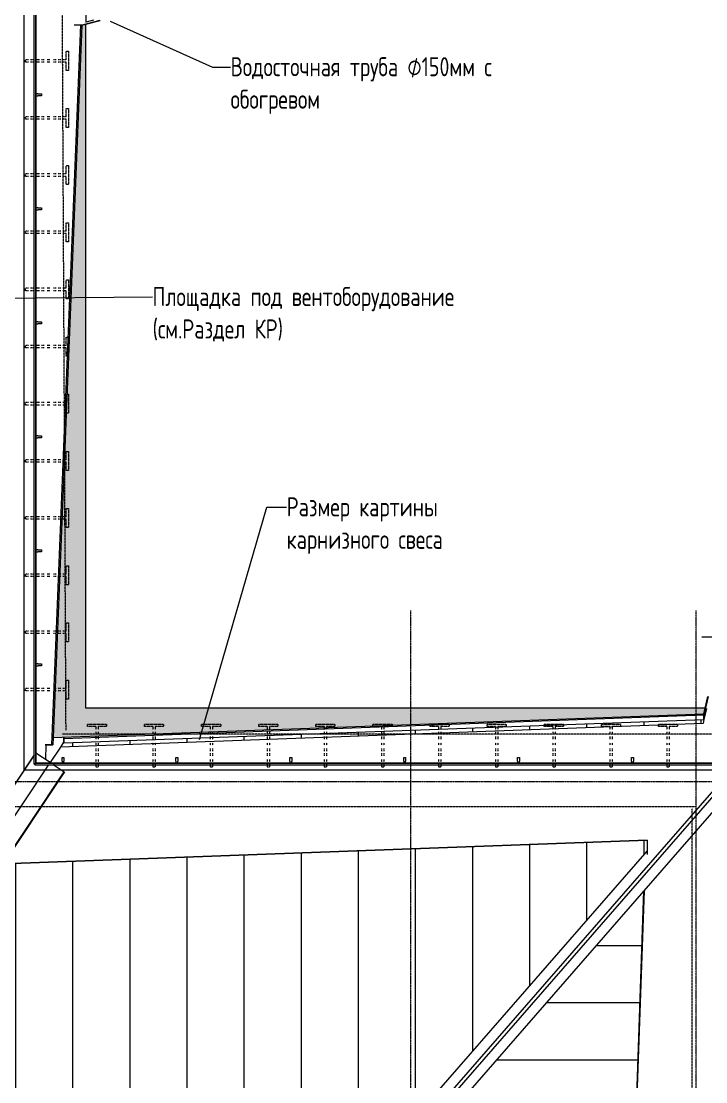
# Model space of a CAD drawing. Header units: millimetres. Extents: x -10178924 to 11692288, y -947381 to 58396.
# Drawn here: x 3057 to 10250, y -547431 to -536298 of the extents above; entities that cross this region are included whole.
import ezdxf
from ezdxf import colors
from ezdxf.entities.mleader import LeaderData, LeaderLine
from ezdxf.math import Vec2, Vec3

# ---------------------------------------------------------------- set-up
doc = ezdxf.new("R2010")
doc.units = ezdxf.units.MM
for name, pattern in [('ADSK_Линия сетки', [25, 20, -2.5, 0, -2.5]), ('ADSK_Скрыто', [6, 3, -3]), ('ADSK_Штриховая_ш3 п1_5', [4.5, 3, -1.5])]:
    doc.linetypes.add(name, pattern=pattern)
for name, color, linetype, lineweight in [('Аннотация', 7, 'Continuous', 18), ('Антураж', 7, 'Continuous', 18), ('Выноски ВК', 7, 'Continuous', 0), ('Крыша', 7, 'Continuous', 9), ('Крыша штриховка', 7, 'Continuous', 9), ('Ограждение', 7, 'Continuous', 9), ('Оси', 253, 'Continuous', 9), ('Узлы', 7, 'Continuous', 18)]:
    doc.layers.add(name, color=color, linetype=linetype, lineweight=lineweight)
doc.layers.add('Линии', color=7, linetype='Continuous', lineweight=9, true_color=0x00a600)
doc.styles.add('GOST Common_3', font='GOST_Common.ttf', dxfattribs={"width": 0.8, "height": 350})
doc.styles.add('PDF ISOCPEUR', font='isocpeur.ttf')

# ---------------------------------------------------------------- blocks, each defined once
blk = doc.blocks.new('Ограждение - 20 доп поручень 300-1864261-План кровли АР')
at = {"layer": 'Ограждение'}
for p, q in [((-60, 10), (-40, 10)), ((-60, 10), (-60, -10)), ((0, 10), (-40, 10)), ((0, -10), (0, 10)), ((-40, -10), (-60, -10)), ((-40, -10), (0, -10))]:
    blk.add_line(p, q, dxfattribs=at)
blk = doc.blocks.new('Ограждение - Ограждение-2505142-План кровли АР')
at = {"extrusion": (0, 0, -1), "zscale": -1}
for p, rotation in [((-3272, 27453), 180), ((-3272, 26257), 180), ((-3272, 25060), 180), ((-3272, 23864), 180), ((-3272, 22667), 180), ((-3272, 21470), 180), ((-3496, 20498), 90.00000000000018), ((-4693, 20498), 90.00000000000018), ((-5889, 20498), 90.00000000000018), ((-7086, 20498), 90.00000000000018), ((-8282, 20498), 90.00000000000018), ((-9479, 20498), 90.00000000000018)]:
    blk.add_blockref('Ограждение - 20 доп поручень 300-1864261-План кровли АР', p, dxfattribs=dict(at, rotation=rotation))
blk = doc.blocks.new('Тип верхнего поручня - Верхний поручень_Внутренний_-2505167-План кровли АР')
at = {"layer": 'Ограждение'}
for p, q in [((3192, 20428), (3192, 43293)), ((3212, 43293), (3212, 20438)), ((3202, 20428), (3192, 20428)), ((3202, 20418), (3202, 20438)), ((3202, 20438), (3400, 20438)), ((3400, 20418), (3202, 20418)), ((3400, 20438), (10551, 20438)), ((3400, 20438), (3400, 20418)), ((10531, 20418), (3400, 20418))]:
    blk.add_line(p, q, dxfattribs=at)
blk = doc.blocks.new('Тип верхнего поручня - Верхний поручень_Внутренний_-V27-План кровли АР')
at = {"layer": 'Ограждение'}
for p, q in [((3192, 20428), (3192, 43293)), ((3212, 20438), (3212, 43293)), ((3192, 20428), (3202, 20428)), ((3202, 20418), (3202, 20438)), ((3400, 20438), (3202, 20438)), ((3400, 20418), (3202, 20418)), ((10541, 20438), (3400, 20438)), ((10531, 20418), (3400, 20418))]:
    blk.add_line(p, q, dxfattribs=at)
blk = doc.blocks.new('Ограждение - Ограждение-2968274-План кровли АР')
at = {"layer": 'Ограждение'}
for p, q in [((10862, 20708), (10551, 20351)), ((10586, 20443), (10841, 20735)), ((10740, 20784), (10746, 20791)), ((10791, 20779), (10841, 20735)), ((10841, 20735), (10853, 20724)), ((10853, 20724), (10862, 20717)), ((10551, 20187), (10847, 20527)), ((3918, 12798), (10531, 20380)), ((10551, 20403), (10568, 20423)), ((10531, 20328), (3963, 12798)), ((4020, 12698), (10531, 20164)), ((3831, 12863), (9633, 19515)), ((3906, 12798), (3831, 12863)), ((4020, 12698), (3967, 12745))]:
    blk.add_line(p, q, dxfattribs=at)
blk = doc.blocks.new('Ограждение - Ограждение-2968377-План кровли АР')
at = {"layer": 'Ограждение'}
for p, q in [((3192, 20524), (-1673, 13228)), ((3192, 20521), (-1673, 13225)), ((3212, 20546), (3360, 20447)), ((3341, 20418), (-1673, 12899)), ((3360, 20447), (3354, 20438)), ((3360, 20447), (3374, 20438)), ((3404, 20418), (3510, 20347)), ((-1530, 12789), (3510, 20347)), ((3511, 20346), (-1529, 12788)), ((3510, 20347), (3511, 20346)), ((-1530, 12789), (-1673, 12885)), ((-1529, 12788), (-1530, 12789))]:
    blk.add_line(p, q, dxfattribs=at)
blk = doc.blocks.new('Антураж 4 - Антураж 4-5053377-План кровли АР')
at = {"layer": 'Антураж'}
for p, q in [((10275, 21137), (10230, 20941)), ((10242, 21013), (10270, 21138)), ((10230, 20940), (3505, 20693)), ((10226, 20942), (10229, 20956)), ((10230, 20941), (10226, 20942)), ((10257, 21012), (10230, 20895)), ((10230, 20895), (10230, 20941)), ((10230, 20940), (10230, 20894)), ((10221, 20854), (3470, 20607)), ((10230, 20892), (3505, 20646)), ((10230, 20894), (10221, 20854)), ((3505, 20693), (3505, 20710)), ((3505, 20710), (3505, 20705)), ((3470, 20607), (3362, 20446)), ((3505, 20705), (3505, 20698)), ((3505, 20702), (3505, 20703)), ((3505, 20703), (3505, 20697)), ((3505, 20700), (3505, 20702)), ((3505, 20698), (3505, 20700)), ((3505, 20697), (3505, 20652)), ((3505, 20646), (3505, 20693)), ((3505, 20652), (3505, 20657)), ((3505, 20657), (3505, 20656)), ((3505, 20656), (3505, 20646)), ((9633, 19628), (2867, 19380)), ((2868, 19382), (9633, 19629)), ((9633, 19629), (9633, 19480))]:
    blk.add_line(p, q, dxfattribs=at)
blk = doc.blocks.new('Антураж 9 - Антураж 9-5661486-План кровли АР')
at = {"layer": 'Антураж'}
for p, q in [((3738, 28214), (3737, 28448)), ((3679, 28188), (3375, 20631)), ((3613, 28188), (3679, 28188)), ((3679, 28188), (3694, 28187)), ((3686, 28185), (3886, 28236)), ((3686, 28180), (3686, 28185)), ((3694, 28182), (3686, 28180)), ((3694, 28187), (3694, 28182)), ((3887, 28231), (3737, 28193)), ((3818, 28236), (3738, 28215)), ((3375, 20631), (3310, 20631)), ((3315, 20477), (3321, 20631)), ((3315, 20631), (3377, 20631)), ((3390, 20631), (3375, 20631)), ((3377, 20631), (3383, 20631)), ((3379, 20631), (3377, 20631)), ((3377, 20631), (3383, 20631)), ((3381, 20631), (3379, 20631)), ((3383, 20631), (3381, 20631)), ((3383, 20631), (3390, 20631)), ((3393, 20705), (3390, 20631))]:
    blk.add_line(p, q, dxfattribs=at)
blk = doc.blocks.new('Антураж 21 - Антураж 21-5695973-План кровли АР')
at = {"layer": 'Антураж'}
for p, q in [((10905, 20721), (10647, 13342)), ((10857, 20721), (10905, 20721)), ((10905, 20721), (10921, 20720)), ((10590, 13483), (10836, 20514)), ((10844, 20523), (10597, 13490)), ((9368, 12461), (9600, 19097)), ((9602, 19099), (9370, 12462)), ((10665, 13409), (10663, 13341)), ((10647, 13342), (10600, 13342)), ((10605, 13342), (10650, 13342)), ((10663, 13341), (10647, 13342)), ((10650, 13342), (10656, 13342)), ((10652, 13342), (10651, 13342)), ((10651, 13342), (10657, 13341)), ((10654, 13342), (10652, 13342)), ((10656, 13342), (10654, 13342)), ((10657, 13341), (10663, 13341))]:
    blk.add_line(p, q, dxfattribs=at)
blk = doc.blocks.new('Кровля')
at = {"layer": 'Крыша штриховка'}
h = blk.add_hatch(dxfattribs=at)
h.set_pattern_fill('FP_13', color=256, style=0, pattern_type=2)
h.set_pattern_definition([(180, (905, 0), (-7e-14, -600), [])])
h.paths.add_polyline_path([(-1673, 12871), (-1667, 12880), (-1673, 12885)])
h.paths.add_polyline_path([(-1673, 13228), (2417, 19361), (2139, 19350), (2237, 21801), (-400, 21802), (-400, 21808), (-408, 21809), (-408, 21821), (-420, 21821), (-420, 21833), (-433, 21833), (-433, 21841), (-440, 21841), (-440, 28891), (-294, 28891), (-294, 29807), (100, 29807), (100, 28891), (327, 28891), (327, 29807), (721, 29807), (721, 28891), (916, 28891), (916, 29807), (1310, 29807), (1310, 28891), (1659, 28891), (1659, 29807), (2053, 29807), (2053, 28891), (2430, 28891), (2430, 30101), (2308, 33209), (2308, 32434), (2293, 32434), (2293, 30158), (-776, 30158), (-776, 32458), (1915, 32458), (1915, 33834), (2284, 33834), (2274, 34091), (777, 34091), (777, 36739), (2251, 36739), (2471, 42384), (2267, 42378), (2239, 42353), (-1677, 38789), (-1673, 38789), (-1673, 13473)])
h.paths.add_polyline_path([(3362, 20446), (3470, 20607), (3472, 20607), (3505, 20658), (3505, 20710), (3393, 20705), (3390, 20631), (3360, 20631), (3321, 20631), (3315, 20477), (3360, 20447)])
h.paths.add_polyline_path([(1425, 20515), (225, 20515), (225, 21717), (1425, 21717), (1425, 20761)])
h.paths.add_polyline_path([(3377, 20631), (3377, 20631), (3377, 20631)])
h.paths.add_polyline_path([(-637, 21407), (-1004, 21407), (-1004, 29807), (-610, 29807), (-610, 21407), (-635, 21407)])
h.paths.add_polyline_path([(3702, 28478), (3702, 28481), (3696, 28480), (3702, 28478)])
h.paths.add_polyline_path([(1524, 32584), (1155, 32584), (1155, 33984), (1549, 33984), (1549, 32584), (1525, 32584)])
h.paths.add_polyline_path([(58, 32584), (-319, 32584), (-319, 33984), (75, 33984), (75, 32584), (58, 32584)])
h.paths.add_polyline_path([(475, 32584), (445, 32584), (445, 33984), (838, 33984), (838, 32584), (631, 32584)])
h.paths.add_polyline_path([(231, 34100), (201, 34100), (201, 35500), (595, 35500), (595, 34100), (269, 34100)])
h.paths.add_polyline_path([(-1579, 34962), (-1578, 34970), (-1579, 34966)])
h.paths.add_polyline_path([(-1579, 35416), (-1578, 35424), (-1579, 35420)])
h.paths.add_polyline_path([(-81, 34955), (-1583, 34955), (-1583, 34956), (-1587, 34955), (-1591, 34962), (-1592, 34970), (-1590, 34980), (-1587, 34984), (-1523, 34985), (-1523, 35409), (-1583, 35409), (-1583, 35410), (-1587, 35409), (-1591, 35416), (-1592, 35424), (-1590, 35435), (-1587, 35438), (68, 35438), (71, 35435), (73, 35428), (73, 35420), (71, 35413), (68, 35409), (66, 35409), (-63, 35409), (-63, 34985), (-86, 34985), (-86, 35409), (-423, 35409), (-423, 34985), (-446, 34985), (-446, 35409), (-782, 35409), (-782, 34985), (-805, 34985), (-805, 35409), (-1142, 35409), (-1142, 34986), (-1165, 34986), (-1165, 35409), (-1500, 35409), (-1500, 34985), (68, 34984), (71, 34980), (73, 34973), (73, 34966), (71, 34959), (68, 34955), (66, 34955), (-63, 34955)])
h.paths.add_polyline_path([(203, 35523), (201, 35523), (201, 36923), (595, 36923), (595, 35523), (204, 35523)])
h.paths.add_polyline_path([(3406, 35708), (3406, 35708), (3406, 35708)])
h.paths.add_polyline_path([(3702, 42934), (3702, 42939), (3683, 42934), (3702, 42934)])
h.paths.add_polyline_path([(3702, 43233), (3701, 43238), (3694, 43235), (3701, 43234)])
h.paths.add_polyline_path([(3618, 43234), (3566, 43395), (3564, 43394), (3615, 43235)])
h = blk.add_hatch(dxfattribs=at)
h.set_pattern_fill('FP_16', color=256, style=0, pattern_type=2)
h.set_pattern_definition([(270, (0, 2261.9), (600, 4e-14), [])])
h.paths.add_polyline_path([(3883, 12798), (3906, 12798), (3831, 12863), (9633, 19515), (9633, 19628), (2867, 19380), (-1462, 12889), (3798, 12889), (3798, 12798), (3859, 12798)])
h.paths.add_polyline_path([(3472, 20607), (10221, 20854), (10229, 20892), (3505, 20646), (3505, 20658), (3487, 20631)])
h.paths.add_polyline_path([(10868, 20741), (10875, 20749), (10795, 20775), (10811, 20761), (10868, 20743)])
h.paths.add_polyline_path([(10875, 20749), (10919, 20799), (10881, 20812), (10881, 20807), (10879, 20806), (10878, 20801), (10877, 20800), (10877, 20798), (10877, 20760), (10878, 20759), (10877, 20755)])
h.paths.add_polyline_path([(10740, 20784), (10746, 20791), (10527, 20862), (10529, 20853), (10702, 20797)])
h.paths.add_polyline_path([(10527, 20864), (10527, 20909), (10532, 20924), (10528, 20926), (10524, 20942), (10524, 20894), (10520, 20893), (10520, 20891)])
h = blk.add_hatch(dxfattribs=at)
h.set_pattern_fill('FP_9', color=256, style=0, pattern_type=2)
h.set_pattern_definition([(180, (1558.75, 0), (-7e-14, -600), [])])
h.paths.add_polyline_path([(3967, 7941), (9368, 12461), (9600, 19097), (4020, 12698), (3967, 12745), (3967, 8267)])
h.paths.add_polyline_path([(10590, 13483), (10597, 13490), (10843, 20522), (10836, 20514), (10592, 13558)])
h.paths.add_polyline_path([(10921, 20720), (10924, 20798), (10919, 20799), (10853, 20724), (10857, 20721), (10914, 20720)])
at = {"layer": 'Узлы', "true_color": 0xffffff}
h = blk.add_hatch(color=7, dxfattribs=at)
h.paths.add_polyline_path([(41826, -522), (49651, -522), (49651, 475), (49563, 474), (49503, -471), (45149, -323), (41142, -458), (41080, -77), (41080, -522), (41465, -522)])
h.paths.add_polyline_path([(-454, -389), (8078, -389), (8077, -26), (7973, -277), (3656, -147), (-675, -299), (-737, 259), (-737, -389)])
h.paths.add_polyline_path([(41080, 178), (41098, 183), (41188, 1720), (35857, 1527), (35850, 1488), (41080, 1488), (41080, 182)])
h.paths.add_polyline_path([(8078, 312), (8078, 1488), (12890, 1488), (12883, 1527), (8005, 1702), (8062, 316)])
h.paths.add_polyline_path([(-737, 503), (-469, 8049), (-6523, 7837), (-6530, 7799), (-737, 7799), (-737, 523)])
h.paths.add_polyline_path([(49651, 797), (49651, 7859), (55892, 7859), (55892, 8471), (55881, 8468), (55687, 8000), (49351, 8221), (49619, 804), (49633, 803), (49650, 798)])
h.paths.add_polyline_path([(16531, 1488), (35572, 1488), (35566, 1520), (29060, 1756), (29060, 1633), (19380, 1633), (19380, 1744), (13175, 1527), (13168, 1488), (15808, 1488)])
h.paths.add_polyline_path([(-7228, 7799), (-6808, 7799), (-6813, 7829), (-7123, 7899), (-6948, 14171), (-7182, 20169), (-7228, 20180), (-7228, 7899)])
h.paths.add_polyline_path([(55892, 8774), (55892, 16805), (55861, 16797), (55713, 12785), (55861, 8782), (55865, 8781)])
h.paths.add_polyline_path([(24355, 13320), (32597, 13639), (32606, 13678), (16108, 13678), (16118, 13638), (24355, 13320)])
h.paths.add_polyline_path([(10665, 13409), (15825, 13610), (15841, 13678), (11105, 13678), (11105, 21013), (10509, 21012), (10529, 20925), (10924, 20798), (10667, 13473)])
h.paths.add_polyline_path([(38182, 13414), (37898, 20847), (38471, 21009), (38481, 21051), (37707, 21051), (37707, 13678), (32878, 13678), (32888, 13638), (38175, 13414)])
h.paths.add_polyline_path([(55892, 17108), (55892, 32796), (55861, 32788), (55572, 24949), (55861, 17116), (55865, 17115)])
h.paths.add_polyline_path([(-7228, 20475), (-7183, 20486), (-6960, 26174), (-7183, 31854), (-7228, 31866), (-7228, 20479)])
h.paths.add_polyline_path([(45338, 20583), (45060, 27855), (45032, 27863), (45032, 21051), (38749, 21051), (38759, 21009), (45144, 20596)])
h.paths.add_polyline_path([(3393, 20705), (10229, 20956), (10242, 21013), (3737, 21013), (3737, 28193), (3694, 28182), (3395, 20761)])
h.paths.add_polyline_path([(45032, 28152), (45061, 28160), (45350, 35732), (45288, 37345), (45032, 37345), (45032, 28160)])
h.paths.add_polyline_path([(3737, 28469), (3737, 42947), (3702, 42939), (3419, 35708), (3702, 28478), (3737, 28470)])
h.paths.add_polyline_path([(-7228, 32161), (-7192, 32170), (-7003, 37564), (-7192, 42952), (-7228, 42961), (-7228, 32165)])
h.paths.add_polyline_path([(55892, 33099), (55892, 43247), (55860, 43239), (55675, 38160), (55861, 33107), (55865, 33106)])
h.paths.add_polyline_path([(45072, 38095), (45259, 38095), (45067, 43128), (45032, 43137), (45032, 38095), (45070, 38095)])
h.paths.add_polyline_path([(3737, 43224), (3737, 43717), (-7228, 43717), (-7228, 43256), (-7192, 43265), (-7068, 43609), (-1846, 43422), (3578, 43616), (3702, 43233), (3737, 43224)])
h.paths.add_polyline_path([(45032, 43426), (45104, 43445), (45207, 43781), (50463, 43599), (55714, 43781), (55836, 43551), (55892, 43536), (55892, 43899), (45032, 43899), (45032, 43440)])
at = {"layer": 'Аннотация', "lineweight": 9}
for p, q in [((3993, 28228), (5066, 27744)), ((5066, 27744), (5257, 27744)), ((1064, 25301), (4437, 25332)), ((4929, 20686), (5637, 23124)), ((5637, 23124), (5846, 23124))]:
    blk.add_line(p, q, dxfattribs=at)
at = {"layer": 'Крыша'}
blk.add_line((3472, 20607), (3505, 20659), dxfattribs=at)
at = {"layer": 'Линии', "color": 7, "linetype": 'ADSK_Штриховая_ш3 п1_5'}
for p, q in [((3528, 20783), (3413, 43525)), ((10815, 20743), (3489, 20743)), ((2762, 19983), (10145, 19983)), ((10105, 12648), (10105, 19963))]:
    blk.add_line(p, q, dxfattribs=at)
at = {"layer": 'Линии', "color": 5, "true_color": 0x0000ff}
for p, q in [((3087, 20363), (3087, 43067)), ((10455, 20363), (3087, 20363))]:
    blk.add_line(p, q, dxfattribs=at)
at = {"layer": 'Линии', "color": 7}
for p, q in [((3694, 28182), (3393, 20705)), ((3737, 28193), (3694, 28182)), ((3737, 21013), (3737, 28193)), ((3393, 20705), (10229, 20956)), ((10242, 21013), (3737, 21013)), ((10229, 20956), (10242, 21013))]:
    blk.add_line(p, q, dxfattribs=at)
at = {"layer": 'Линии', "color": 7, "linetype": 'ADSK_Скрыто'}
for p, q in [((3528, 27910), (3553, 27910)), ((3528, 27822), (3528, 27910)), ((3553, 27910), (3553, 27710)), ((3103, 27797), (3103, 27822)), ((3133, 27822), (3103, 27822)), ((3133, 27797), (3103, 27797)), ((3183, 27822), (3153, 27822)), ((3183, 27797), (3153, 27797)), ((3248, 27822), (3218, 27822)), ((3248, 27797), (3218, 27797)), ((3298, 27822), (3268, 27822)), ((3298, 27797), (3268, 27797)), ((3358, 27822), (3328, 27822)), ((3358, 27797), (3328, 27797)), ((3423, 27822), (3393, 27822)), ((3423, 27797), (3393, 27797)), ((3473, 27822), (3443, 27822)), ((3473, 27797), (3443, 27797)), ((3528, 27822), (3493, 27822)), ((3528, 27797), (3493, 27797)), ((3528, 27710), (3528, 27797)), ((3553, 27710), (3528, 27710)), ((3528, 27310), (3553, 27310)), ((3528, 27222), (3528, 27310)), ((3553, 27310), (3553, 27110)), ((3103, 27197), (3103, 27222)), ((3133, 27222), (3103, 27222)), ((3133, 27197), (3103, 27197)), ((3183, 27222), (3153, 27222)), ((3183, 27197), (3153, 27197)), ((3248, 27222), (3218, 27222)), ((3248, 27197), (3218, 27197)), ((3298, 27222), (3268, 27222)), ((3298, 27197), (3268, 27197)), ((3358, 27222), (3328, 27222)), ((3358, 27197), (3328, 27197)), ((3423, 27222), (3393, 27222)), ((3423, 27197), (3393, 27197)), ((3473, 27222), (3443, 27222)), ((3473, 27197), (3443, 27197)), ((3528, 27222), (3493, 27222)), ((3528, 27197), (3493, 27197)), ((3528, 27110), (3528, 27197)), ((3553, 27110), (3528, 27110)), ((3103, 26597), (3103, 26622)), ((3133, 26622), (3103, 26622)), ((3183, 26622), (3153, 26622)), ((3248, 26622), (3218, 26622)), ((3298, 26622), (3268, 26622)), ((3358, 26622), (3328, 26622)), ((3423, 26622), (3393, 26622)), ((3473, 26622), (3443, 26622)), ((3528, 26622), (3493, 26622)), ((3528, 26710), (3553, 26710)), ((3528, 26622), (3528, 26710)), ((3553, 26710), (3553, 26510)), ((3133, 26597), (3103, 26597)), ((3183, 26597), (3153, 26597)), ((3248, 26597), (3218, 26597)), ((3298, 26597), (3268, 26597)), ((3358, 26597), (3328, 26597)), ((3423, 26597), (3393, 26597)), ((3473, 26597), (3443, 26597)), ((3528, 26597), (3493, 26597)), ((3528, 26510), (3528, 26597)), ((3553, 26510), (3528, 26510)), ((3528, 26110), (3553, 26110)), ((3528, 26022), (3528, 26110)), ((3553, 26110), (3553, 25910)), ((3103, 25997), (3103, 26022)), ((3133, 26022), (3103, 26022)), ((3133, 25997), (3103, 25997)), ((3183, 26022), (3153, 26022)), ((3183, 25997), (3153, 25997)), ((3248, 26022), (3218, 26022)), ((3248, 25997), (3218, 25997)), ((3298, 26022), (3268, 26022)), ((3298, 25997), (3268, 25997)), ((3358, 26022), (3328, 26022)), ((3358, 25997), (3328, 25997)), ((3423, 26022), (3393, 26022)), ((3423, 25997), (3393, 25997)), ((3473, 26022), (3443, 26022)), ((3473, 25997), (3443, 25997)), ((3528, 26022), (3493, 26022)), ((3528, 25997), (3493, 25997)), ((3528, 25910), (3528, 25997)), ((3553, 25910), (3528, 25910)), ((3528, 25510), (3553, 25510)), ((3528, 25422), (3528, 25510)), ((3553, 25510), (3553, 25310)), ((3103, 25397), (3103, 25422)), ((3133, 25422), (3103, 25422)), ((3133, 25397), (3103, 25397)), ((3183, 25422), (3153, 25422)), ((3183, 25397), (3153, 25397)), ((3248, 25422), (3218, 25422)), ((3248, 25397), (3218, 25397)), ((3298, 25422), (3268, 25422)), ((3298, 25397), (3268, 25397)), ((3358, 25422), (3328, 25422)), ((3358, 25397), (3328, 25397)), ((3423, 25422), (3393, 25422)), ((3423, 25397), (3393, 25397)), ((3473, 25422), (3443, 25422)), ((3473, 25397), (3443, 25397)), ((3528, 25422), (3493, 25422)), ((3528, 25397), (3493, 25397)), ((3528, 25310), (3528, 25397)), ((3553, 25310), (3528, 25310)), ((3528, 24910), (3553, 24910)), ((3528, 24822), (3528, 24910)), ((3553, 24910), (3553, 24710)), ((3103, 24797), (3103, 24822)), ((3133, 24822), (3103, 24822)), ((3133, 24797), (3103, 24797)), ((3183, 24822), (3153, 24822)), ((3183, 24797), (3153, 24797)), ((3248, 24822), (3218, 24822)), ((3248, 24797), (3218, 24797)), ((3298, 24822), (3268, 24822)), ((3298, 24797), (3268, 24797)), ((3358, 24822), (3328, 24822)), ((3358, 24797), (3328, 24797)), ((3423, 24822), (3393, 24822)), ((3423, 24797), (3393, 24797)), ((3473, 24822), (3443, 24822)), ((3473, 24797), (3443, 24797)), ((3528, 24822), (3493, 24822)), ((3528, 24797), (3493, 24797)), ((3528, 24710), (3528, 24797)), ((3553, 24710), (3528, 24710)), ((3528, 24310), (3553, 24310)), ((3528, 24222), (3528, 24310)), ((3553, 24310), (3553, 24110)), ((3103, 24197), (3103, 24222)), ((3133, 24222), (3103, 24222)), ((3133, 24197), (3103, 24197)), ((3183, 24222), (3153, 24222)), ((3183, 24197), (3153, 24197)), ((3248, 24222), (3218, 24222)), ((3248, 24197), (3218, 24197)), ((3298, 24222), (3268, 24222)), ((3298, 24197), (3268, 24197)), ((3358, 24222), (3328, 24222)), ((3358, 24197), (3328, 24197)), ((3423, 24222), (3393, 24222)), ((3423, 24197), (3393, 24197)), ((3473, 24222), (3443, 24222)), ((3473, 24197), (3443, 24197)), ((3528, 24222), (3493, 24222)), ((3528, 24197), (3493, 24197)), ((3528, 24110), (3528, 24197)), ((3553, 24110), (3528, 24110)), ((3103, 23597), (3103, 23622)), ((3133, 23622), (3103, 23622)), ((3183, 23622), (3153, 23622)), ((3248, 23622), (3218, 23622)), ((3298, 23622), (3268, 23622)), ((3358, 23622), (3328, 23622)), ((3423, 23622), (3393, 23622)), ((3473, 23622), (3443, 23622)), ((3528, 23622), (3493, 23622)), ((3528, 23710), (3553, 23710)), ((3528, 23622), (3528, 23710)), ((3553, 23710), (3553, 23510)), ((3133, 23597), (3103, 23597)), ((3183, 23597), (3153, 23597)), ((3248, 23597), (3218, 23597)), ((3298, 23597), (3268, 23597)), ((3358, 23597), (3328, 23597)), ((3423, 23597), (3393, 23597)), ((3473, 23597), (3443, 23597)), ((3528, 23597), (3493, 23597)), ((3528, 23510), (3528, 23597)), ((3553, 23510), (3528, 23510)), ((3528, 23110), (3553, 23110)), ((3528, 23022), (3528, 23110)), ((3553, 23110), (3553, 22910)), ((3103, 22997), (3103, 23022)), ((3133, 23022), (3103, 23022)), ((3133, 22997), (3103, 22997)), ((3183, 23022), (3153, 23022)), ((3183, 22997), (3153, 22997)), ((3248, 23022), (3218, 23022)), ((3248, 22997), (3218, 22997)), ((3298, 23022), (3268, 23022)), ((3298, 22997), (3268, 22997)), ((3358, 23022), (3328, 23022)), ((3358, 22997), (3328, 22997)), ((3423, 23022), (3393, 23022)), ((3423, 22997), (3393, 22997)), ((3473, 23022), (3443, 23022)), ((3473, 22997), (3443, 22997)), ((3528, 23022), (3493, 23022)), ((3528, 22997), (3493, 22997)), ((3528, 22910), (3528, 22997)), ((3553, 22910), (3528, 22910)), ((3528, 22510), (3553, 22510)), ((3528, 22422), (3528, 22510)), ((3553, 22510), (3553, 22310)), ((3103, 22397), (3103, 22422)), ((3133, 22422), (3103, 22422)), ((3133, 22397), (3103, 22397)), ((3183, 22422), (3153, 22422)), ((3183, 22397), (3153, 22397)), ((3248, 22422), (3218, 22422)), ((3248, 22397), (3218, 22397)), ((3298, 22422), (3268, 22422)), ((3298, 22397), (3268, 22397)), ((3358, 22422), (3328, 22422)), ((3358, 22397), (3328, 22397)), ((3423, 22422), (3393, 22422)), ((3423, 22397), (3393, 22397)), ((3473, 22422), (3443, 22422)), ((3473, 22397), (3443, 22397)), ((3528, 22422), (3493, 22422)), ((3528, 22397), (3493, 22397)), ((3528, 22310), (3528, 22397)), ((3553, 22310), (3528, 22310)), ((3103, 21797), (3103, 21822)), ((3133, 21822), (3103, 21822)), ((3183, 21822), (3153, 21822)), ((3248, 21822), (3218, 21822)), ((3298, 21822), (3268, 21822)), ((3358, 21822), (3328, 21822)), ((3423, 21822), (3393, 21822)), ((3473, 21822), (3443, 21822)), ((3528, 21822), (3493, 21822)), ((3528, 21910), (3553, 21910)), ((3528, 21822), (3528, 21910)), ((3553, 21910), (3553, 21710)), ((3133, 21797), (3103, 21797)), ((3183, 21797), (3153, 21797)), ((3248, 21797), (3218, 21797)), ((3298, 21797), (3268, 21797)), ((3358, 21797), (3328, 21797)), ((3423, 21797), (3393, 21797)), ((3473, 21797), (3443, 21797)), ((3528, 21797), (3493, 21797)), ((3528, 21710), (3528, 21797)), ((3553, 21710), (3528, 21710)), ((3528, 21310), (3553, 21310)), ((3528, 21222), (3528, 21310)), ((3553, 21310), (3553, 21110)), ((3103, 21197), (3103, 21222)), ((3133, 21222), (3103, 21222)), ((3133, 21197), (3103, 21197)), ((3183, 21222), (3153, 21222)), ((3183, 21197), (3153, 21197)), ((3248, 21222), (3218, 21222)), ((3248, 21197), (3218, 21197)), ((3298, 21222), (3268, 21222)), ((3298, 21197), (3268, 21197)), ((3358, 21222), (3328, 21222)), ((3358, 21197), (3328, 21197)), ((3423, 21222), (3393, 21222)), ((3423, 21197), (3393, 21197)), ((3473, 21222), (3443, 21222)), ((3473, 21197), (3443, 21197)), ((3528, 21222), (3493, 21222)), ((3528, 21197), (3493, 21197)), ((3528, 21110), (3528, 21197)), ((3553, 21110), (3528, 21110)), ((3753, 20847), (3953, 20847)), ((3753, 20822), (3753, 20847)), ((3841, 20822), (3753, 20822)), ((3841, 20822), (3841, 20787)), ((3953, 20822), (3866, 20822)), ((3866, 20822), (3866, 20787)), ((3953, 20847), (3953, 20822)), ((4353, 20847), (4553, 20847)), ((4353, 20822), (4353, 20847)), ((4441, 20822), (4353, 20822)), ((4441, 20822), (4441, 20787)), ((4553, 20822), (4466, 20822)), ((4466, 20822), (4466, 20787)), ((4553, 20847), (4553, 20822)), ((4953, 20847), (5153, 20847)), ((4953, 20822), (4953, 20847)), ((5041, 20822), (4953, 20822)), ((5041, 20822), (5041, 20787)), ((5153, 20822), (5066, 20822)), ((5066, 20822), (5066, 20787)), ((5153, 20847), (5153, 20822)), ((5553, 20847), (5753, 20847)), ((5553, 20822), (5553, 20847)), ((5641, 20822), (5553, 20822)), ((5641, 20822), (5641, 20787)), ((5753, 20822), (5666, 20822)), ((5666, 20822), (5666, 20787)), ((5753, 20847), (5753, 20822)), ((6153, 20847), (6353, 20847)), ((6153, 20822), (6153, 20847)), ((6241, 20822), (6153, 20822)), ((6241, 20822), (6241, 20787)), ((6353, 20822), (6266, 20822)), ((6266, 20822), (6266, 20787)), ((6353, 20847), (6353, 20822)), ((6753, 20847), (6953, 20847)), ((6753, 20822), (6753, 20847)), ((6841, 20822), (6753, 20822)), ((6841, 20822), (6841, 20787)), ((6953, 20822), (6866, 20822)), ((6866, 20822), (6866, 20787)), ((6953, 20847), (6953, 20822)), ((7353, 20847), (7553, 20847)), ((7353, 20822), (7353, 20847)), ((7441, 20822), (7353, 20822)), ((7441, 20822), (7441, 20787)), ((7553, 20822), (7466, 20822)), ((7466, 20822), (7466, 20787)), ((7553, 20847), (7553, 20822)), ((7953, 20847), (8153, 20847)), ((7953, 20822), (7953, 20847)), ((8041, 20822), (7953, 20822)), ((8041, 20822), (8041, 20787)), ((8153, 20822), (8066, 20822)), ((8066, 20822), (8066, 20787)), ((8153, 20847), (8153, 20822)), ((8553, 20847), (8753, 20847)), ((8553, 20822), (8553, 20847)), ((8641, 20822), (8553, 20822)), ((8641, 20822), (8641, 20787)), ((8753, 20822), (8666, 20822)), ((8666, 20822), (8666, 20787)), ((8753, 20847), (8753, 20822)), ((9153, 20847), (9353, 20847)), ((9153, 20822), (9153, 20847)), ((9241, 20822), (9153, 20822)), ((9241, 20822), (9241, 20787)), ((9353, 20822), (9266, 20822)), ((9266, 20822), (9266, 20787)), ((9353, 20847), (9353, 20822)), ((9753, 20847), (9953, 20847)), ((9753, 20822), (9753, 20847)), ((9841, 20822), (9753, 20822)), ((9841, 20822), (9841, 20787)), ((9953, 20822), (9866, 20822)), ((9866, 20822), (9866, 20787)), ((9953, 20847), (9953, 20822)), ((3841, 20767), (3841, 20737)), ((3841, 20717), (3841, 20687)), ((3866, 20767), (3866, 20737)), ((3866, 20717), (3866, 20687)), ((4441, 20767), (4441, 20737)), ((4441, 20717), (4441, 20687)), ((4466, 20767), (4466, 20737)), ((4466, 20717), (4466, 20687)), ((5041, 20767), (5041, 20737)), ((5041, 20717), (5041, 20687)), ((5066, 20767), (5066, 20737)), ((5066, 20717), (5066, 20687)), ((5641, 20767), (5641, 20737)), ((5641, 20717), (5641, 20687)), ((5666, 20767), (5666, 20737)), ((5666, 20717), (5666, 20687)), ((6241, 20767), (6241, 20737)), ((6241, 20717), (6241, 20687)), ((6266, 20767), (6266, 20737)), ((6266, 20717), (6266, 20687)), ((6841, 20767), (6841, 20737)), ((6841, 20717), (6841, 20687)), ((6866, 20767), (6866, 20737)), ((6866, 20717), (6866, 20687)), ((7441, 20767), (7441, 20737)), ((7441, 20717), (7441, 20687)), ((7466, 20767), (7466, 20737)), ((7466, 20717), (7466, 20687)), ((8041, 20767), (8041, 20737)), ((8041, 20717), (8041, 20687)), ((8066, 20767), (8066, 20737)), ((8066, 20717), (8066, 20687)), ((8641, 20767), (8641, 20737)), ((8641, 20717), (8641, 20687)), ((8666, 20767), (8666, 20737)), ((8666, 20717), (8666, 20687)), ((9241, 20767), (9241, 20737)), ((9241, 20717), (9241, 20687)), ((9266, 20767), (9266, 20737)), ((9266, 20717), (9266, 20687)), ((9841, 20767), (9841, 20737)), ((9841, 20717), (9841, 20687)), ((9866, 20767), (9866, 20737)), ((9866, 20717), (9866, 20687)), ((3841, 20652), (3841, 20622)), ((3866, 20652), (3866, 20622)), ((4441, 20652), (4441, 20622)), ((4466, 20652), (4466, 20622)), ((5041, 20652), (5041, 20622)), ((5066, 20652), (5066, 20622)), ((5641, 20652), (5641, 20622)), ((5666, 20652), (5666, 20622)), ((6241, 20652), (6241, 20622)), ((6266, 20652), (6266, 20622)), ((6841, 20652), (6841, 20622)), ((6866, 20652), (6866, 20622)), ((7441, 20652), (7441, 20622)), ((7466, 20652), (7466, 20622)), ((8041, 20652), (8041, 20622)), ((8066, 20652), (8066, 20622)), ((8641, 20652), (8641, 20622)), ((8666, 20652), (8666, 20622)), ((9241, 20652), (9241, 20622)), ((9266, 20652), (9266, 20622)), ((9841, 20652), (9841, 20622)), ((9866, 20652), (9866, 20622)), ((3841, 20592), (3841, 20562)), ((3841, 20542), (3841, 20512)), ((3866, 20592), (3866, 20562)), ((3866, 20542), (3866, 20512)), ((4441, 20592), (4441, 20562)), ((4441, 20542), (4441, 20512)), ((4466, 20592), (4466, 20562)), ((4466, 20542), (4466, 20512)), ((5041, 20592), (5041, 20562)), ((5041, 20542), (5041, 20512)), ((5066, 20592), (5066, 20562)), ((5066, 20542), (5066, 20512)), ((5641, 20592), (5641, 20562)), ((5641, 20542), (5641, 20512)), ((5666, 20592), (5666, 20562)), ((5666, 20542), (5666, 20512)), ((6241, 20592), (6241, 20562)), ((6241, 20542), (6241, 20512)), ((6266, 20592), (6266, 20562)), ((6266, 20542), (6266, 20512)), ((6841, 20592), (6841, 20562)), ((6841, 20542), (6841, 20512)), ((6866, 20592), (6866, 20562)), ((6866, 20542), (6866, 20512)), ((7441, 20592), (7441, 20562)), ((7441, 20542), (7441, 20512)), ((7466, 20592), (7466, 20562)), ((7466, 20542), (7466, 20512)), ((8041, 20592), (8041, 20562)), ((8041, 20542), (8041, 20512)), ((8066, 20592), (8066, 20562)), ((8066, 20542), (8066, 20512)), ((8641, 20592), (8641, 20562)), ((8641, 20542), (8641, 20512)), ((8666, 20592), (8666, 20562)), ((8666, 20542), (8666, 20512)), ((9241, 20592), (9241, 20562)), ((9241, 20542), (9241, 20512)), ((9266, 20592), (9266, 20562)), ((9266, 20542), (9266, 20512)), ((9841, 20592), (9841, 20562)), ((9841, 20542), (9841, 20512)), ((9866, 20592), (9866, 20562)), ((9866, 20542), (9866, 20512)), ((3841, 20477), (3841, 20447)), ((3841, 20427), (3841, 20397)), ((3866, 20397), (3841, 20397)), ((3866, 20477), (3866, 20447)), ((3866, 20427), (3866, 20397)), ((4441, 20477), (4441, 20447)), ((4441, 20427), (4441, 20397)), ((4466, 20397), (4441, 20397)), ((4466, 20477), (4466, 20447)), ((4466, 20427), (4466, 20397)), ((5041, 20477), (5041, 20447)), ((5041, 20427), (5041, 20397)), ((5066, 20397), (5041, 20397)), ((5066, 20477), (5066, 20447)), ((5066, 20427), (5066, 20397)), ((5641, 20477), (5641, 20447)), ((5641, 20427), (5641, 20397)), ((5666, 20397), (5641, 20397)), ((5666, 20477), (5666, 20447)), ((5666, 20427), (5666, 20397)), ((6241, 20477), (6241, 20447)), ((6241, 20427), (6241, 20397)), ((6266, 20397), (6241, 20397)), ((6266, 20477), (6266, 20447)), ((6266, 20427), (6266, 20397)), ((6841, 20477), (6841, 20447)), ((6841, 20427), (6841, 20397)), ((6866, 20397), (6841, 20397)), ((6866, 20477), (6866, 20447)), ((6866, 20427), (6866, 20397)), ((7441, 20477), (7441, 20447)), ((7441, 20427), (7441, 20397)), ((7466, 20397), (7441, 20397)), ((7466, 20477), (7466, 20447)), ((7466, 20427), (7466, 20397)), ((8041, 20477), (8041, 20447)), ((8041, 20427), (8041, 20397)), ((8066, 20397), (8041, 20397)), ((8066, 20477), (8066, 20447)), ((8066, 20427), (8066, 20397)), ((8641, 20477), (8641, 20447)), ((8641, 20427), (8641, 20397)), ((8666, 20397), (8641, 20397)), ((8666, 20477), (8666, 20447)), ((8666, 20427), (8666, 20397)), ((9241, 20477), (9241, 20447)), ((9241, 20427), (9241, 20397)), ((9266, 20397), (9241, 20397)), ((9266, 20477), (9266, 20447)), ((9266, 20427), (9266, 20397)), ((9841, 20477), (9841, 20447)), ((9841, 20427), (9841, 20397)), ((9866, 20397), (9841, 20397)), ((9866, 20477), (9866, 20447)), ((9866, 20427), (9866, 20397))]:
    blk.add_line(p, q, dxfattribs=at)
at = {"layer": 'Оси', "linetype": 'ADSK_Линия сетки'}
for p, q in [((7150, -5631), (7150, 22039)), ((10150, -5631), (10150, 22039)), ((-13798, 20245), (56005, 20245))]:
    blk.add_line(p, q, dxfattribs=at)
at = {"layer": 'Антураж'}
for name in ['Антураж 9 - Антураж 9-5661486-План кровли АР', 'Антураж 4 - Антураж 4-5053377-План кровли АР', 'Антураж 21 - Антураж 21-5695973-План кровли АР']:
    blk.add_blockref(name, (0, 0), dxfattribs=at)
at = {"layer": 'Ограждение'}
for name in ['Ограждение - Ограждение-2505142-План кровли АР', 'Тип верхнего поручня - Верхний поручень_Внутренний_-2505167-План кровли АР', 'Тип верхнего поручня - Верхний поручень_Внутренний_-V27-План кровли АР', 'Ограждение - Ограждение-2968274-План кровли АР', 'Ограждение - Ограждение-2968377-План кровли АР']:
    blk.add_blockref(name, (0, 0), dxfattribs=at)
at = {"layer": 'Аннотация', "lineweight": 9, "char_height": 200, "attachment_point": 1, "line_spacing_factor": 1.022766, "style": 'GOST Common_3'}
for s, insert, width in [('\\pxt1.8,3.6,5.4,7.2,9,10.8,12.6,14.4,16.2,18,19.8,21.6,23.4,25.2,27,28.8,30.6,32.4,34.2,36,37.8,39.6,41.4,43.2,45,46.8,48.6,50.4,52.2,54,55.8,57.6;{Водосточная труба ⌀150мм с обогревом}', (5257, 27848), 3226.5), ('\\pxt1.8,3.6,5.4,7.2,9,10.8,12.6,14.4,16.2,18,19.8,21.6,23.4,25.2,27,28.8,30.6,32.4,34.2,36,37.8,39.6,41.4,43.2,45,46.8,48.6,50.4,52.2,54,55.8,57.6;{Площадка под вентоборудование\\P(см.Раздел КР)}', (4437, 25436), 3185.1), ('\\pxt1.8,3.6,5.4,7.2,9,10.8,12.6,14.4,16.2,18,19.8,21.6,23.4,25.2,27,28.8,30.6,32.4,34.2,36,37.8,39.6,41.4,43.2,45,46.8,48.6,50.4,52.2,54,55.8,57.6;{Размер картины карнизного свеса}', (5846, 23228), 2190.6)]:
    blk.add_mtext(s, dxfattribs=dict(at, insert=insert, width=width))
blk = doc.blocks.new('_None')

msp = doc.modelspace()

# ---------------------------------------------------------------- block references
msp.add_blockref('Кровля', (0, -564523.7))

# ---------------------------------------------------------------- leaders
at = {"layer": 'Выноски ВК', "ltscale": 50}
ml = msp.add_multileader_mtext('Standard', dxfattribs=at)
ml.set_content('Фановый стояк %%C110', color=256, style='PDF ISOCPEUR')
ml.set_leader_properties(color=256, linetype='ByLayer', lineweight=-1)
ml.set_arrow_properties(name='NONE')
ml.build(insert=Vec2(0, 0))
ml.multileader.update_dxf_attribs({"text_left_attachment_type": 6, "text_right_attachment_type": 6, "dogleg_length": 100, "arrow_head_size": 300})
ctx = ml.context
ctx.base_point, ctx.char_height, ctx.arrow_head_size, ctx.landing_gap_size, ctx.plane_origin = Vec3(10494.5, -542762.6), 200, 300, 0, Vec3(5411, -539842.2)
ctx.left_attachment, ctx.right_attachment = 6, 6
notes = []
notes.append((ctx, [(1, (1, 1, 0), (13114.5, -542762.6), (-1, 0), 100, [(1, [(13430, -547224.8)], 0, [])])]))
ctx.mtext.insert, ctx.mtext.flow_direction = Vec3(10494.5, -542522.6), 5
for ctx, leaders in notes:
    for number, flags, end, landing, length, lines in leaders:
        leader = LeaderData()
        leader.index, (leader.has_last_leader_line, leader.has_dogleg_vector, leader.attachment_direction) = number, flags
        leader.last_leader_point, leader.dogleg_vector, leader.dogleg_length = Vec3(end), Vec3(landing), length
        for number, points, colour, breaks in lines:
            line = LeaderLine()
            line.index, line.vertices, line.color, line.breaks = number, Vec3.list(points), colors.encode_raw_color(colour), breaks
            leader.lines.append(line)
        ctx.leaders.append(leader)

doc.saveas('drawing.dxf')
